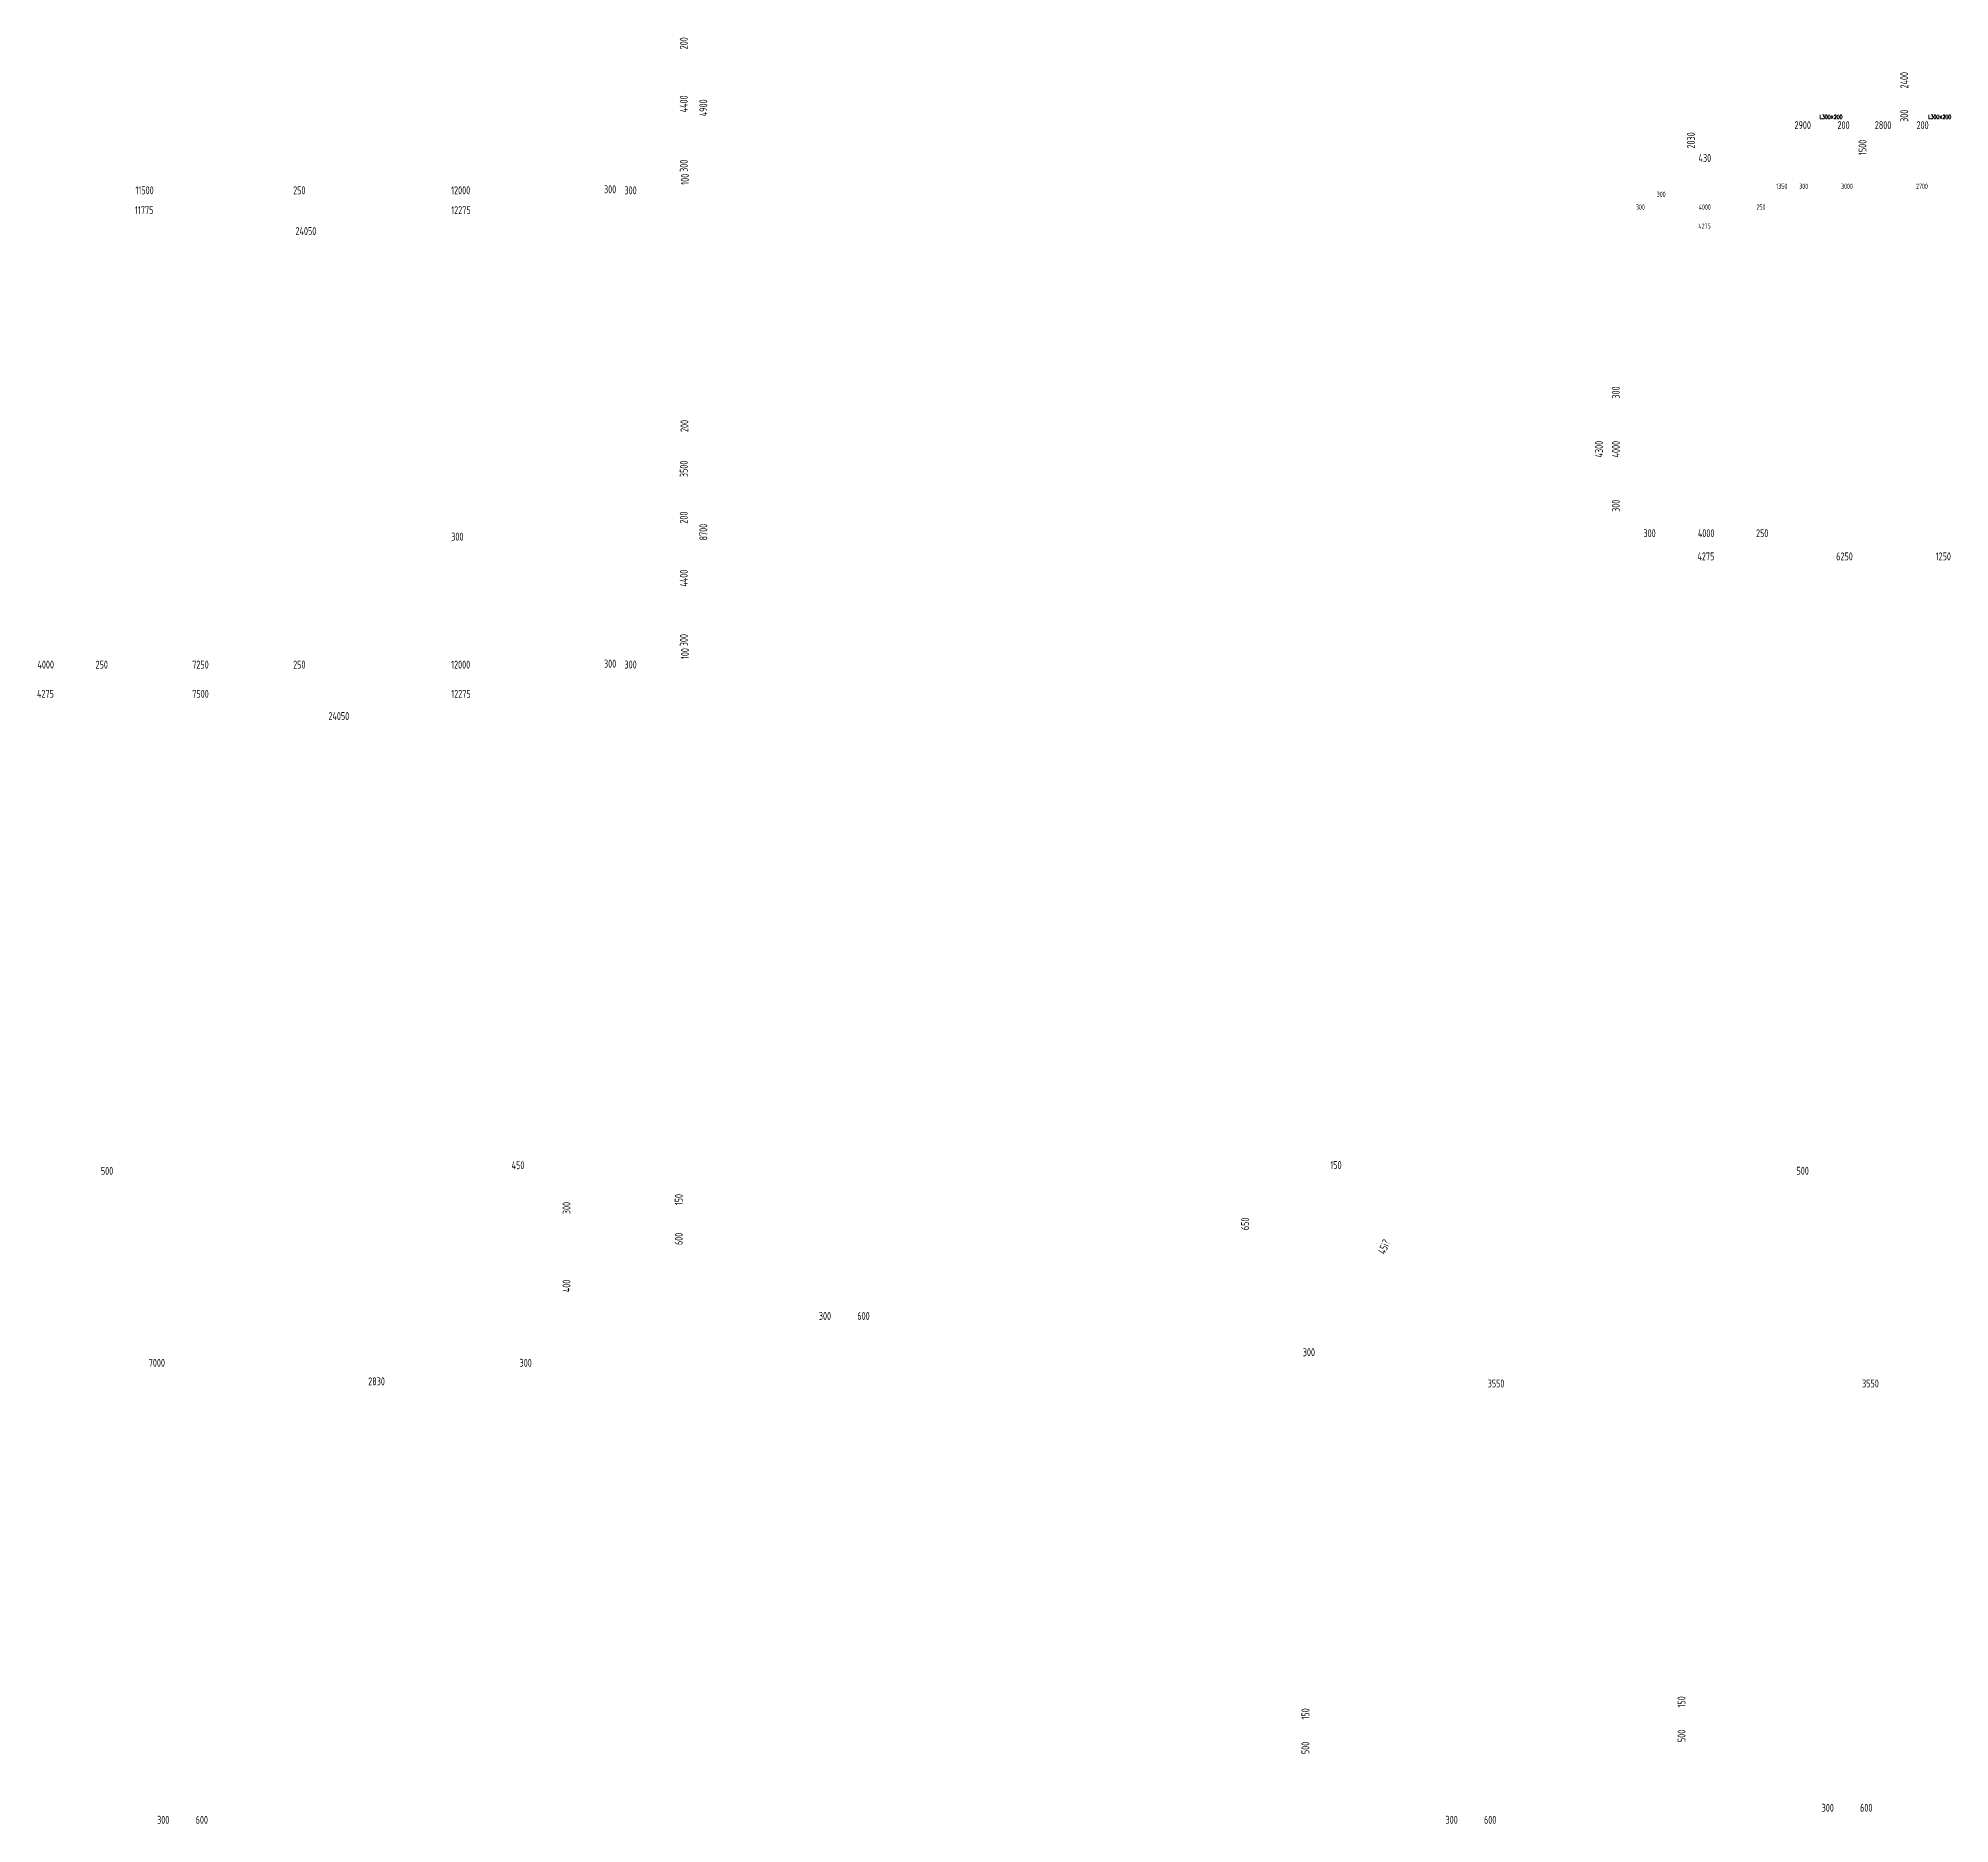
# Model space of a CAD drawing. Extents: x 838828 to 1489448, y 610351 to 848160.
# Drawn here: x 1091417 to 1163977, y 681798 to 749569 of the extents above; entities that cross this region are included whole.
import ezdxf

# ---------------------------------------------------------------- set-up
doc = ezdxf.new("R2010")
doc.units = 0
doc.header["$LTSCALE"] = 1000
doc.header["$MEASUREMENT"] = 0
doc.linetypes.add('DASHDOT', pattern=[1, 0.5, -0.25, 0, -0.25])
doc.layers.add('HATCH', color=8, linetype='CONTINUOUS', lineweight=13)
doc.layers.add('标注', color=8, linetype='CONTINUOUS', lineweight=13)
for name, color, linetype in [('我的图填充', 8, 'CONTINUOUS'), ('我的文字', 8, 'CONTINUOUS'), ('我的标注', 8, 'CONTINUOUS')]:
    doc.layers.add(name, color=color, linetype=linetype)
doc.styles.add('BZ', font='simplex.shx', dxfattribs={"width": 0.8, "bigfont": 'hztxt.shx'})
doc.styles.add('TSSD_DIMENSION', font='tssdeng.shx', dxfattribs={"width": 0.7, "bigfont": 'tssdchn.shx'})

msp = doc.modelspace()

# ---------------------------------------------------------------- texts
at = {"layer": 'HATCH', "style": 'TSSD_DIMENSION', "width": 0.7}
for s, p in [('1350', (1157388, 743850)), ('300', (1158266, 743850)), ('3000', (1159850, 743850)), ('2700', (1162700, 743850)), ('300', (1152066, 743061)), ('300', (1152856, 743544)), ('4000', (1154450, 743061)), ('250', (1156641, 743061)), ('4275', (1154437, 742337))]:
    msp.add_text(s, height=200, dxfattribs=at).set_placement(p)
at = {"layer": '我的图填充', "color": 7, "ltscale": 0.001, "insert": (1142505, 703698), "char_height": 300, "attachment_point": 5, "rotation": 67.53577, "style": 'TSSD_DIMENSION'}
msp.add_mtext('\\A1;45¡?', dxfattribs=at)
at = {"layer": '我的图填充', "color": 7, "ltscale": 0.001, "char_height": 300, "attachment_point": 5, "style": 'TSSD_DIMENSION'}
for insert in [(1146755, 698509), (1160965, 698509)]:
    msp.add_mtext('\\A1;3550', dxfattribs=dict(at, insert=insert))
at = {"layer": '我的文字', "color": 7, "ltscale": 0.001, "insert": (1107327, 730651), "char_height": 300, "attachment_point": 5, "style": 'TSSD_DIMENSION'}
msp.add_mtext('\\A1;300', dxfattribs=at)
at = {"layer": '我的标注', "style": 'BZ', "width": 0.7}
for p in [(1159031, 746506), (1163156, 746506)]:
    msp.add_text('L300×200', height=150, dxfattribs=at).set_placement(p)
at = {"layer": '我的标注', "color": 7, "ltscale": 0.001, "char_height": 300, "attachment_point": 5, "rotation": 90, "style": 'TSSD_DIMENSION'}
for s, insert in [('\\A1;200', (1115921, 749378)), ('\\A1;2400', (1162250, 747975)), ('\\A1;4400', (1115921, 747078)), ('\\A1;4900', (1116663, 746928)), ('\\A1;300', (1162250, 746625)), ('\\A1;2030', (1154153, 745691)), ('\\A1;1500', (1160664, 745425)), ('\\A1;300', (1115921, 744728)), ('\\A1;100', (1115965, 744216)), ('\\A1;4300', (1150661, 733972))]:
    msp.add_mtext(s, dxfattribs=dict(at, insert=insert))
at = {"layer": '我的标注', "color": 7, "ltscale": 0.001, "char_height": 300, "attachment_point": 5, "style": 'TSSD_DIMENSION'}
for s, insert in [('\\A1;2900', (1158396, 746272)), ('\\A1;200', (1159946, 746272)), ('\\A1;2800', (1161446, 746272)), ('\\A1;200', (1162946, 746272)), ('\\A1;430', (1154681, 745023)), ('\\A1;1250', (1163732, 729903))]:
    msp.add_mtext(s, dxfattribs=dict(at, insert=insert))
at = {"layer": '我的标注', "color": 7, "linetype": 'Continuous', "ltscale": 0.001, "char_height": 300, "attachment_point": 5, "style": 'TSSD_DIMENSION'}
for s, insert in [('\\A1;11500', (1095452, 743797)), ('\\A1;250', (1101327, 743797)), ('\\A1;12000', (1107452, 743797)), ('\\A1;300', (1113125, 743834)), ('\\A1;300', (1113902, 743797)), ('\\A1;11775', (1095439, 743045)), ('\\A1;12275', (1107464, 743045)), ('\\A1;24050', (1101577, 742250)), ('\\A1;300', (1152582, 730782)), ('\\A1;4000', (1154732, 730782)), ('\\A1;250', (1156857, 730782)), ('\\A1;4275', (1154719, 729903)), ('\\A1;6250', (1159982, 729903)), ('\\A1;4000', (1091702, 725794)), ('\\A1;250', (1093827, 725794)), ('\\A1;7250', (1097577, 725794)), ('\\A1;250', (1101327, 725794)), ('\\A1;12000', (1107452, 725794)), ('\\A1;300', (1113125, 725831)), ('\\A1;300', (1113902, 725794)), ('\\A1;4275', (1091689, 724687)), ('\\A1;7500', (1097577, 724687)), ('\\A1;12275', (1107464, 724687)), ('\\A1;24050', (1102827, 723841))]:
    msp.add_mtext(s, dxfattribs=dict(at, insert=insert))
at = {"layer": '我的标注', "color": 7, "linetype": 'Continuous', "ltscale": 0.001, "char_height": 300, "attachment_point": 5, "rotation": 90, "style": 'TSSD_DIMENSION'}
for s, insert in [('\\A1;300', (1151301, 736122)), ('\\A1;4000', (1151301, 733972)), ('\\A1;3500', (1115921, 733225)), ('\\A1;300', (1151301, 731822)), ('\\A1;8700', (1116663, 730825)), ('\\A1;4400', (1115921, 729075)), ('\\A1;300', (1115921, 726725)), ('\\A1;100', (1115965, 726213))]:
    msp.add_mtext(s, dxfattribs=dict(at, insert=insert))
at = {"layer": '我的标注', "color": 7, "linetype": 'DASHDOT', "ltscale": 0.001, "char_height": 300, "attachment_point": 5, "rotation": 90, "style": 'TSSD_DIMENSION'}
for insert in [(1115945, 734853), (1115921, 731375)]:
    msp.add_mtext('\\A1;200', dxfattribs=dict(at, insert=insert))
at = {"layer": '标注', "color": 7, "ltscale": 0.001, "char_height": 300, "attachment_point": 5, "style": 'TSSD_DIMENSION'}
for s, insert in [('\\A1;450', (1109630, 706793)), ('\\A1;150', (1140678, 706800)), ('\\A1;500', (1094028, 706579)), ('\\A1;500', (1158394, 706583)), ('\\A1;300', (1121281, 701072)), ('\\A1;600', (1122744, 701072)), ('\\A1;300', (1139650, 699694)), ('\\A1;7000', (1095920, 699294)), ('\\A1;300', (1109920, 699294)), ('\\A1;2830', (1104260, 698591)), ('\\A1;300', (1096162, 681948)), ('\\A1;600', (1097626, 681948)), ('\\A1;300', (1145069, 681948)), ('\\A1;600', (1146532, 681948)), ('\\A1;300', (1159346, 682406)), ('\\A1;600', (1160809, 682406))]:
    msp.add_mtext(s, dxfattribs=dict(at, insert=insert))
at = {"layer": '标注', "color": 7, "ltscale": 0.001, "char_height": 300, "attachment_point": 5, "rotation": 90, "style": 'TSSD_DIMENSION'}
for s, insert in [('\\A1;300', (1111471, 705170)), ('\\A1;150', (1115730, 705489)), ('\\A1;650', (1137229, 704568)), ('\\A1;600', (1115730, 703998)), ('\\A1;400', (1111471, 702213)), ('\\A1;150', (1153795, 686423)), ('\\A1;150', (1139518, 685966)), ('\\A1;500', (1153795, 685132)), ('\\A1;500', (1139518, 684675))]:
    msp.add_mtext(s, dxfattribs=dict(at, insert=insert))

doc.saveas('drawing.dxf')
